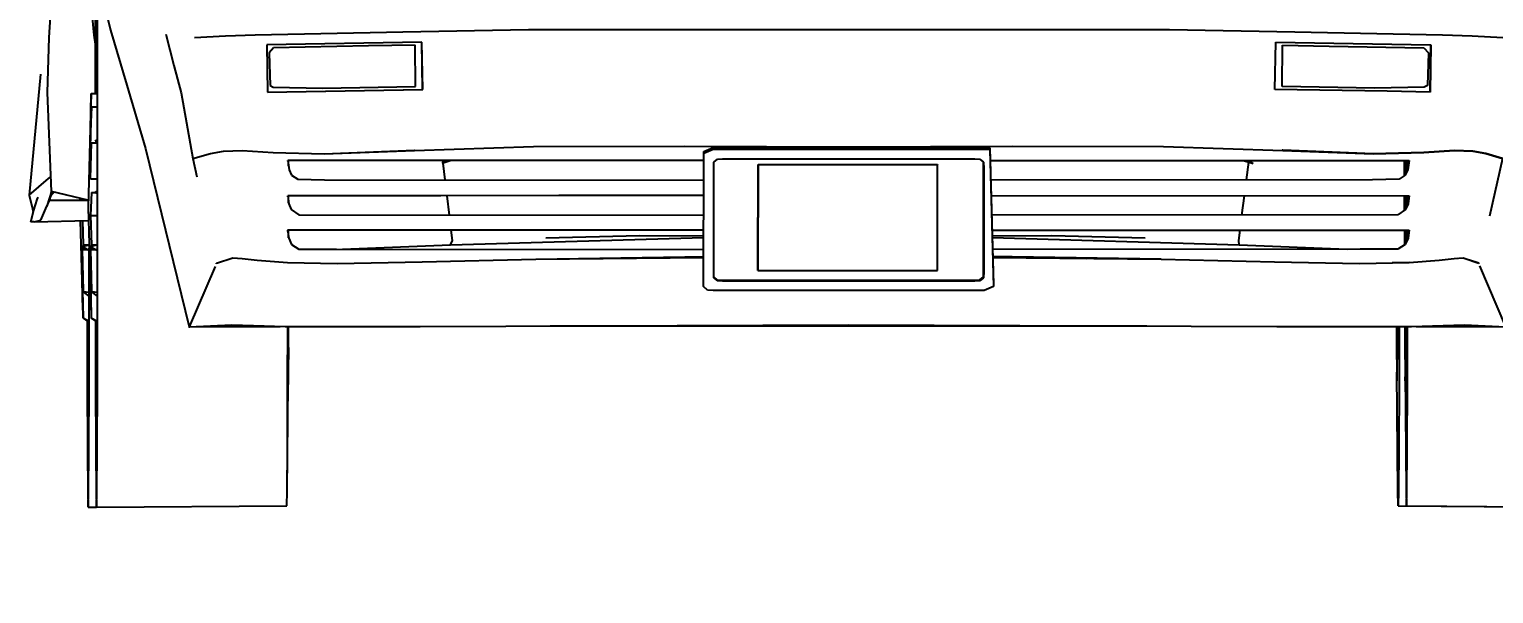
# Model space of a CAD drawing. Header units: millimetres. Extents: x 85290 to 188623, y -54691 to 10726.
# Drawn here: x 107686 to 109420, y -9620 to -8951 of the extents above; entities that cross this region are included whole.
import ezdxf

# ---------------------------------------------------------------- set-up
doc = ezdxf.new("R2010")
doc.units = ezdxf.units.MM
doc.linetypes.add('ELGO_LTYPE0', pattern=[0])
doc.layers.add('AUTO', color=150, linetype='Continuous')
doc.layers.add('RAZMER', color=5, linetype='Continuous')
doc.styles.add('WROMLATS', font='wromlats.shx', dxfattribs={"bigfont": 'bigfont.shx'})
doc.dimstyles.new('juka', dxfattribs={"dimscale": 100, "dimtxt": 2, "dimasz": 2, "dimexe": 1, "dimexo": 1, "dimgap": 1, "dimtad": 1, "dimtoh": 1, "dimdec": 0, "dimzin": 0, "dimdsep": 46, "dimtxsty": 'WROMLATS', "dimblk": 'OBLIQUE', "dimcen": -3, "dimdle": 1, "dimclrd": 256, "dimclre": 256, "dimclrt": 256, "dimadec": 0, "dimazin": 0, "dimtfac": 1, "dimtdec": 0, "dimtix": 1, "dimtmove": 2, "dimatfit": 3, "dimldrblk": 'ORIGIN2', "dimfxl": 1, "dimtvp": 2.5, "dimtolj": 1, "dimtzin": 0, "dimarcsym": 0})

# ---------------------------------------------------------------- blocks, each defined once
blk = doc.blocks.new('a_47')
at = {"color": 0, "linetype": 'ELGO_LTYPE0'}
for p, q in [((-89.807904, 28.468263), (-89.794147, 32.122558)), ((-89.728415, 31.852835), (-88.903701, 28.532374)), ((-89.698541, 28.468215), (-89.711034, 31.782764)), ((-92.57735, 28.093797), (-92.368066, 31.291604)), ((-90.220511, 31.415969), (-89.899218, 28.229004)), ((-92.687023, 24.802196), (-92.57735, 28.093797)), ((-89.899218, 28.229004), (-89.809668, 27.556449)), ((-89.815032, 24.737352), (-89.807904, 28.468263)), ((-89.689839, 23.470068), (-89.698541, 28.468215)), ((-88.903701, 28.532374), (-87.929404, 25.233203)), ((-85.602629, 28.285545), (-85.125577, 26.41924)), ((-83.890331, 28.094679), (-82.039463, 28.196585)), ((-82.039463, 28.196585), (-80.252039, 28.245604)), ((-80.252039, 28.245604), (-71.420204, 28.424221)), ((-71.420204, 28.424221), (-63.914931, 28.568554)), ((-63.914931, 28.568554), (-25.563776, 28.568411)), ((-25.563776, 28.568411), (-18.061817, 28.424072)), ((-18.061817, 28.424072), (-9.236419, 28.245461)), ((-9.236419, 28.245461), (-7.4543, 28.196436)), ((-7.4543, 28.196436), (-5.626166, 28.094482)), ((-70.278513, 27.808303), (-79.5663, 27.646339)), ((-79.5663, 27.646339), (-79.521668, 24.830371)), ((-79.153025, 27.483445), (-79.42549, 27.178955)), ((-79.42549, 27.178955), (-79.364168, 25.21826)), ((-73.481834, 27.586818), (-79.153025, 27.483445)), ((-70.677841, 27.639651), (-73.481834, 27.586818)), ((-70.66406, 25.163478), (-70.677841, 27.639651)), ((-70.248329, 24.992335), (-70.297253, 27.807963)), ((-70.233786, 24.99243), (-70.278513, 27.808303)), ((-19.257128, 24.992287), (-19.204008, 27.807814)), ((-19.204008, 27.807814), (-9.938276, 27.64619)), ((-18.826377, 25.162405), (-18.804991, 27.638572)), ((-18.804991, 27.638572), (-16.00312, 27.585697)), ((-16.00312, 27.585697), (-10.337007, 27.482373)), ((-10.337007, 27.482373), (-10.064936, 27.177882)), ((-10.064936, 27.177882), (-10.131049, 25.217187)), ((-9.938276, 27.64619), (-9.987211, 24.830371)), ((-9.92285, 27.64619), (-9.976172, 24.830174)), ((-9.938276, 27.64619), (-9.92285, 27.64619)), ((-85.125577, 26.41924), (-84.683502, 24.777931)), ((-93.098152, 25.898683), (-93.771183, 18.65952)), ((-92.443359, 18.875831), (-92.687023, 24.802196)), ((-90.065729, 24.737352), (-90.121686, 22.650492)), ((-90.113771, 22.581983), (-90.065729, 24.737352)), ((-90.065729, 24.737352), (-89.691889, 24.737352)), ((-89.745319, 24.967921), (-89.691889, 25.007766)), ((-89.691889, 25), (-89.745319, 24.967921)), ((-89.745319, 24.967921), (-89.691889, 24.967921)), ((-87.929404, 25.233203), (-86.826765, 21.452981)), ((-84.683502, 24.777931), (-83.99657, 20.854151)), ((-84.683502, 24.777931), (-83.99657, 20.853078)), ((-79.521668, 24.830371), (-70.233786, 24.99243)), ((-79.521668, 24.830371), (-70.248329, 24.992335)), ((-79.364168, 25.21826), (-79.17813, 25.116605)), ((-79.17813, 25.116605), (-76.222455, 25.064945)), ((-76.222455, 25.064945), (-70.66406, 25.163478)), ((-70.248329, 24.992335), (-70.233786, 24.99243)), ((-12.549507, 24.875098), (-19.257128, 24.992287)), ((-13.271093, 25.063866), (-18.826377, 25.162405)), ((-10.317182, 25.115526), (-13.271093, 25.063866)), ((-9.976172, 24.830174), (-12.549507, 24.875098)), ((-10.131049, 25.217187), (-10.317182, 25.115526)), ((-90.053522, 23.907518), (-90.113771, 22.581983)), ((-90.106833, 21.496683), (-90.053522, 23.898339)), ((-90.022957, 23.920119), (-90.053522, 23.907518)), ((-89.689839, 23.920119), (-90.022957, 23.920119)), ((-89.686143, 17.929494), (-89.689839, 23.470068)), ((-90.121686, 22.650492), (-90.247071, 17.929542)), ((-89.82588, 21.892434), (-89.688861, 21.991551)), ((-89.688861, 21.901661), (-89.82588, 21.892434)), ((-90.046966, 21.7834), (-90.106833, 21.496683)), ((-90.104496, 19.643652), (-90.046966, 21.7834)), ((-90.046966, 21.7834), (-89.688861, 21.7834)), ((-89.82588, 21.892434), (-89.688861, 21.892434)), ((-86.826765, 21.452981), (-84.211528, 10.795653)), ((-83.99657, 20.854151), (-82.938874, 21.161425)), ((-83.99657, 20.853078), (-82.938874, 21.160257)), ((-82.938874, 21.161425), (-82.142484, 21.296829)), ((-82.938874, 21.160257), (-82.142484, 21.295607)), ((-82.142484, 21.296829), (-81.025684, 21.343797)), ((-82.142484, 21.295607), (-81.025684, 21.342677)), ((-81.025684, 21.343797), (-79.184568, 21.21914)), ((-81.025684, 21.342677), (-79.184568, 21.21802)), ((-79.184568, 21.21914), (-76.140129, 21.144778)), ((-79.184568, 21.21802), (-76.140129, 21.143556)), ((-78.30714, 21.196532), (-78.30714, 21.197706)), ((-78.257334, 21.195316), (-78.257334, 21.196485)), ((-76.140129, 21.144778), (-70.735538, 21.345413)), ((-76.140129, 21.143556), (-70.735538, 21.344191)), ((-70.735538, 21.344191), (-63.598525, 21.574706)), ((-70.735538, 21.345413), (-70.697748, 21.345413)), ((-63.598525, 21.574706), (-54.556548, 21.596146)), ((-54.556548, 21.596146), (-44.760358, 21.559715)), ((-53.428519, 13.198686), (-53.424704, 21.154344)), ((-53.427446, 21.27881), (-52.8669, 21.513575)), ((-53.424704, 21.154344), (-53.427446, 21.27881)), ((-52.863967, 21.389163), (-53.424704, 21.154344)), ((-52.8669, 21.513575), (-36.650193, 21.513623)), ((-36.64726, 21.389163), (-52.863967, 21.389163)), ((-44.760358, 21.559715), (-34.961426, 21.596146)), ((-36.650193, 21.513623), (-36.318743, 21.493655)), ((-36.31581, 21.369237), (-36.64726, 21.389163)), ((-36.318743, 21.493655), (-36.095416, 13.323092)), ((-36.318743, 21.493655), (-36.31581, 21.369237)), ((-36.31581, 21.369237), (-36.092484, 13.198686)), ((-34.961426, 21.596146), (-25.919735, 21.574706)), ((-25.919735, 21.574706), (-18.786728, 21.344191)), ((-18.786728, 21.345264), (-18.819916, 21.345264)), ((-13.387108, 21.144581), (-18.786728, 21.345264)), ((-18.786728, 21.344191), (-13.387108, 21.143556)), ((-10.347748, 21.219045), (-13.387108, 21.144581)), ((-13.387108, 21.143556), (-10.347748, 21.217728)), ((-11.497164, 21.189696), (-11.497164, 21.190917)), ((-11.422169, 21.191508), (-11.422169, 21.192724)), ((-11.315727, 21.194094), (-11.315727, 21.195316)), ((-8.512699, 21.342677), (-10.347748, 21.219045)), ((-10.347748, 21.217728), (-8.512699, 21.342677)), ((-7.407617, 21.29668), (-8.512699, 21.342677)), ((-8.512699, 21.342677), (-7.407617, 21.295607)), ((-6.6293, 21.161282), (-7.407617, 21.29668)), ((-7.407617, 21.295607), (-6.6293, 21.160257)), ((-5.639255, 20.854002), (-6.6293, 21.161282)), ((-6.6293, 21.160257), (-5.639255, 20.852929)), ((-83.99657, 20.853078), (-83.747065, 19.760597)), ((-76.134574, 20.729005), (-78.310454, 20.728564)), ((-78.310454, 20.728564), (-78.221094, 20.186377)), ((-78.30714, 20.706397), (-78.30714, 20.728564)), ((-78.257334, 20.402443), (-78.257334, 20.728564)), ((-78.221094, 20.186377), (-78.078806, 19.856834)), ((-69.381153, 20.729882), (-76.134574, 20.729005)), ((-63.667977, 20.730811), (-69.381153, 20.729882)), ((-68.523252, 20.730031), (-69.081247, 20.565283)), ((-69.081247, 20.565283), (-68.821966, 20.729983)), ((-69.058883, 20.729935), (-69.041216, 20.590723)), ((-69.039547, 20.577592), (-68.912494, 19.573438)), ((-53.424704, 20.732278), (-63.667977, 20.730811)), ((-52.825296, 13.717532), (-52.821195, 20.635498)), ((-52.821195, 20.635498), (-52.609074, 20.822316)), ((-52.609074, 20.822316), (-52.300203, 20.839697)), ((-52.300203, 20.839697), (-37.211621, 20.839697)), ((-50.180375, 14.16831), (-50.17637, 20.491701)), ((-50.17637, 20.475245), (-50.180375, 14.151859)), ((-50.17637, 20.491701), (-39.43125, 20.491701)), ((-50.17637, 20.491701), (-50.17637, 20.475245)), ((-39.43125, 20.475245), (-50.17637, 20.475245)), ((-39.434874, 14.151859), (-39.43125, 20.475245)), ((-39.43125, 20.491701), (-39.43125, 20.475245)), ((-37.211621, 20.839697), (-36.902821, 20.822316)), ((-36.902821, 20.822316), (-36.690914, 20.635498)), ((-36.696684, 13.785112), (-36.692488, 20.636916)), ((-36.690914, 20.635498), (-36.66445, 20.268214)), ((-36.66445, 20.268214), (-36.668169, 14.084816)), ((-36.29843, 20.732278), (-11.221385, 20.728713)), ((-21.131837, 20.730031), (-20.550787, 20.565331)), ((-20.954287, 19.573289), (-20.816696, 20.640725)), ((-20.550787, 20.565331), (-20.800102, 20.729983)), ((-11.497164, 19.829589), (-11.497164, 20.728761)), ((-11.311817, 20.186377), (-11.454689, 19.856834)), ((-11.422169, 19.933742), (-11.422169, 20.728761)), ((-11.315727, 20.178759), (-11.315727, 20.728713)), ((-11.221385, 20.728713), (-11.311817, 20.186377)), ((-5.639255, 20.852929), (-6.423533, 17.399955)), ((-93.771183, 18.65952), (-92.617571, 19.659472)), ((-92.617571, 19.659472), (-92.479694, 19.760352)), ((-90.104496, 19.643652), (-89.687216, 19.643652)), ((-78.078806, 19.856834), (-77.709567, 19.619679)), ((-77.709567, 19.619679), (-76.119149, 19.576418)), ((-76.119149, 19.576418), (-53.424704, 19.567335)), ((-13.41182, 19.576418), (-36.266506, 19.566751)), ((-11.823928, 19.619679), (-13.41182, 19.576418)), ((-11.454689, 19.856834), (-11.823928, 19.619679)), ((-93.771183, 18.65952), (-93.584168, 17.85503)), ((-93.504488, 17.773926), (-93.296683, 18.402392)), ((-93.296683, 18.402392), (-93.248427, 18.552786)), ((-92.443359, 18.875831), (-92.72598, 18.003958)), ((-92.54297, 18.357861), (-92.443359, 18.875831)), ((-92.516601, 18.495166), (-92.425191, 18.709475)), ((-90.265238, 18.357813), (-92.443359, 18.875831)), ((-92.425191, 18.709475), (-92.285049, 18.838429)), ((-90.73106, 18.357813), (-90.728128, 18.467969)), ((-90.559852, 18.357813), (-90.556633, 18.427151)), ((-90.043652, 18.813282), (-90.106833, 17.447317)), ((-90.043652, 18.813282), (-89.866793, 18.813282)), ((-89.870703, 18.811136), (-89.687216, 18.912745)), ((-89.686143, 18.758839), (-89.870703, 18.811136)), ((-76.106536, 18.631542), (-78.313172, 18.631154)), ((-78.313172, 18.631154), (-78.250396, 18.150979)), ((-78.306043, 18.572801), (-78.306043, 18.631154)), ((-78.256047, 18.189454), (-78.256047, 18.631154)), ((-69.15704, 18.632621), (-76.106536, 18.631542)), ((-62.08545, 18.633348), (-69.15704, 18.632621)), ((-68.793547, 18.632668), (-68.647158, 17.475682)), ((-53.425968, 18.634766), (-62.08545, 18.633348)), ((-36.241114, 18.634671), (-11.223924, 18.631154)), ((-21.224701, 17.475539), (-21.075594, 18.632668)), ((-11.498236, 17.766947), (-11.498236, 18.631202)), ((-11.421001, 17.845511), (-11.421001, 18.631202)), ((-11.314547, 18.091017), (-11.314547, 18.631154)), ((-11.223924, 18.631154), (-11.287892, 18.150979)), ((-93.678224, 17.076123), (-93.504488, 17.773926)), ((-93.584168, 17.85503), (-93.536818, 17.644095)), ((-93.07822, 17.17056), (-92.72598, 18.003958)), ((-92.72598, 18.003958), (-92.54297, 18.357861)), ((-92.54297, 18.357861), (-90.235746, 18.357813)), ((-90.247071, 17.929542), (-90.13046, 13.53941)), ((-89.689839, 12.388968), (-89.686143, 17.929494)), ((-78.250396, 18.150979), (-78.104985, 17.813623)), ((-78.104985, 17.813623), (-77.6461, 17.479545)), ((-11.433983, 17.813623), (-11.892962, 17.479545)), ((-11.287892, 18.150979), (-11.433983, 17.813623)), ((-93.678224, 17.076123), (-93.397176, 17.08765)), ((-93.471491, 17.073148), (-93.678224, 17.076123)), ((-93.471491, 17.073148), (-90.226257, 17.147899)), ((-93.469918, 17.08467), (-93.471491, 17.073148)), ((-93.397176, 17.08765), (-93.07822, 17.17056)), ((-90.721571, 17.14468), (-90.625775, 13.539362)), ((-90.591895, 17.147464), (-90.544617, 15.689993)), ((-90.106833, 17.447317), (-89.686143, 17.447317)), ((-90.106833, 17.447317), (-90.049326, 15.689993)), ((-77.6461, 17.479545), (-53.425968, 17.469239)), ((-11.892962, 17.479545), (-36.20919, 17.469192)), ((-75.443542, 16.562206), (-78.316104, 16.56177)), ((-78.316104, 16.56177), (-78.253424, 16.088623)), ((-78.306043, 16.485596), (-78.306043, 16.56177)), ((-78.257334, 16.110599), (-78.256047, 16.56177)), ((-78.253424, 16.088623), (-78.084671, 15.702981)), ((-69.911229, 16.562694), (-75.443542, 16.562206)), ((-62.315714, 16.563916), (-69.911229, 16.562694)), ((-68.568647, 15.688819), (-53.427446, 16.138965)), ((-68.568647, 15.688819), (-68.454969, 15.956444)), ((-68.454969, 15.956444), (-68.53174, 16.562939)), ((-62.863385, 16.104299), (-57.271778, 16.2521)), ((-53.427446, 16.565233), (-62.315714, 16.563916)), ((-57.271778, 16.2521), (-53.427446, 16.229594)), ((-36.184466, 16.565233), (-11.226857, 16.56177)), ((-36.175382, 16.231543), (-32.598531, 16.2521)), ((-36.172569, 16.127443), (-21.398723, 15.688819)), ((-32.598531, 16.2521), (-27.009475, 16.104299)), ((-21.420514, 15.956497), (-21.342671, 16.562986)), ((-21.398723, 15.688819), (-21.420514, 15.956497)), ((-11.498236, 16.561818), (-11.497164, 15.679884)), ((-11.290824, 16.088623), (-11.460447, 15.702981)), ((-11.422169, 15.791702), (-11.421001, 16.561818)), ((-11.315727, 16.03384), (-11.314547, 16.56177)), ((-11.226857, 16.56177), (-11.290824, 16.088623)), ((-90.544617, 15.689993), (-90.608108, 15.410691)), ((-90.608108, 15.410691), (-90.285146, 15.410691)), ((-90.608108, 15.410691), (-90.548837, 12.949026)), ((-90.544617, 15.689993), (-90.187585, 15.689993)), ((-90.536511, 15.592629), (-90.537703, 15.577298)), ((-90.537703, 15.577298), (-90.536511, 15.545022)), ((-90.187585, 15.681005), (-90.536511, 15.592629)), ((-90.536511, 15.545022), (-90.182507, 15.355861)), ((-90.184271, 12.389112), (-90.182507, 15.495265)), ((-90.049326, 15.689993), (-90.112698, 15.410745)), ((-90.112698, 15.410745), (-89.789951, 15.410745)), ((-90.112698, 15.410745), (-90.053522, 12.949073)), ((-90.049326, 15.689993), (-89.687216, 15.689993)), ((-90.04122, 15.592676), (-90.042388, 15.577346)), ((-90.042388, 15.577346), (-90.04122, 15.545022)), ((-89.687216, 15.682328), (-90.04122, 15.592676)), ((-90.04122, 15.545022), (-89.687216, 15.355861)), ((-82.565534, 14.58618), (-81.585848, 14.913577)), ((-81.585848, 14.913577), (-81.029403, 14.881444)), ((-78.084671, 15.702981), (-77.649128, 15.42744)), ((-77.649128, 15.42744), (-75.389945, 15.426368)), ((-75.389945, 15.426368), (-53.427446, 15.417236)), ((-75.037205, 15.426224), (-68.568647, 15.688819)), ((-63.475787, 14.831203), (-54.55352, 14.966846)), ((-63.475787, 14.831203), (-53.427446, 14.939356)), ((-54.55352, 14.966846), (-53.427446, 14.974415)), ((-14.151263, 15.426368), (-36.153114, 15.417236)), ((-34.979975, 14.966846), (-36.141026, 14.97466)), ((-36.141026, 14.939797), (-26.059758, 14.831346)), ((-26.059758, 14.831346), (-34.979975, 14.966846)), ((-21.398723, 15.688819), (-14.936518, 15.426075)), ((-11.89599, 15.42744), (-14.151263, 15.426368)), ((-11.460447, 15.702981), (-11.89599, 15.42744)), ((-8.533108, 14.881444), (-7.990229, 14.91338)), ((-8.533108, 14.881444), (-8.311713, 14.894581)), ((-7.990229, 14.91338), (-7.063377, 14.586377)), ((-82.646668, 14.398974), (-84.214055, 10.789895)), ((-82.576763, 14.559716), (-82.565534, 14.58618)), ((-82.565534, 14.58618), (-82.573736, 14.566845)), ((-81.029403, 14.881444), (-80.133402, 14.768749)), ((-80.133402, 14.768749), (-78.327548, 14.634472)), ((-78.327548, 14.634472), (-75.349796, 14.566553)), ((-75.349796, 14.566553), (-70.268643, 14.66763)), ((-70.268643, 14.66763), (-63.475787, 14.831203)), ((-60.127628, 14.882177), (-59.669912, 14.872169)), ((-50.180375, 14.151859), (-50.180375, 14.16831)), ((-50.180375, 14.151859), (-39.434874, 14.151859)), ((-36.668169, 14.084816), (-36.695015, 13.717532)), ((-30.529988, 14.879447), (-29.996979, 14.891165)), ((-26.059758, 14.831346), (-19.270789, 14.66763)), ((-19.270789, 14.66763), (-14.194238, 14.566553)), ((-14.194238, 14.566553), (-11.221385, 14.634472)), ((-11.221385, 14.634472), (-12.237203, 14.61128)), ((-11.221385, 14.634472), (-9.420895, 14.768898)), ((-9.420895, 14.768898), (-8.533108, 14.881444)), ((-7.063377, 14.586377), (-7.619333, 14.782572)), ((-7.058203, 14.574218), (-7.063377, 14.586377)), ((-7.063377, 14.586377), (-7.060551, 14.579886)), ((-5.431938, 10.789895), (-6.999314, 14.437211)), ((-90.625775, 13.539362), (-90.562999, 11.637604)), ((-90.625775, 13.539362), (-90.578425, 11.777151)), ((-90.543544, 12.87359), (-90.608108, 13.77393)), ((-90.608108, 13.77393), (-90.55556, 11.320949)), ((-90.13046, 13.53941), (-90.067684, 11.637652)), ((-90.13046, 13.53941), (-90.08311, 11.777198)), ((-90.04823, 12.87359), (-90.113771, 13.77393)), ((-90.113771, 13.77393), (-90.060246, 11.320996)), ((-53.200495, 12.983835), (-53.428519, 13.198686)), ((-52.825296, 13.783646), (-52.615034, 13.598347)), ((-52.613389, 13.530719), (-52.825296, 13.717532)), ((-52.615034, 13.598347), (-52.306163, 13.580954)), ((-52.30459, 13.513327), (-52.613389, 13.530719)), ((-52.306163, 13.580954), (-37.217581, 13.580954)), ((-37.216008, 13.513327), (-52.30459, 13.513327)), ((-37.217581, 13.580954), (-36.908781, 13.598347)), ((-36.907136, 13.53066), (-37.216008, 13.513327)), ((-36.908781, 13.598347), (-36.696684, 13.785112)), ((-36.695015, 13.717532), (-36.907136, 13.53066)), ((-36.092484, 13.198686), (-36.652338, 12.963867)), ((-36.095416, 13.323092), (-36.092484, 13.198686)), ((-90.548837, 12.949026), (-90.543544, 12.90859)), ((-90.543544, 12.90859), (-90.184271, 12.854838)), ((-90.509188, 12.864602), (-90.543544, 12.87359)), ((-90.184271, 12.622464), (-90.509188, 12.864602)), ((-90.193856, 7.390964), (-90.184271, 12.389112)), ((-90.053522, 12.949073), (-90.04823, 12.908649)), ((-90.04823, 12.908649), (-89.688861, 12.854886)), ((-90.012896, 12.864649), (-90.04823, 12.87359)), ((-89.688861, 12.622511), (-90.012896, 12.864649)), ((-89.698541, 7.390773), (-89.689839, 12.388968)), ((-52.86895, 12.963867), (-53.200495, 12.983835)), ((-36.652338, 12.963867), (-52.86895, 12.963867)), ((-90.578425, 11.777151), (-90.567577, 11.777151)), ((-90.561044, 11.554837), (-90.572655, 11.554837)), ((-90.572655, 11.554837), (-90.567577, 11.330855)), ((-90.562999, 11.637604), (-90.55556, 11.301911)), ((-90.08311, 11.777198), (-90.072262, 11.777198)), ((-90.065729, 11.554885), (-90.077245, 11.554885)), ((-90.077245, 11.554885), (-90.072262, 11.330855)), ((-90.067684, 11.637652), (-90.060246, 11.301959)), ((-90.567577, 11.330855), (-90.55556, 11.322999)), ((-90.55556, 11.320949), (-90.187585, 11.119831)), ((-90.55556, 11.301911), (-90.187585, 11.050153)), ((-90.310538, 11.134624), (-90.303218, 7.390964)), ((-90.072262, 11.330855), (-90.060246, 11.322999)), ((-90.060246, 11.320996), (-89.691889, 11.119878)), ((-90.060246, 11.301959), (-89.691889, 11.0502)), ((-89.815032, 11.134672), (-89.807904, 7.390821)), ((-84.214055, 10.789895), (-81.649506, 10.912597)), ((-84.214055, 10.789895), (-84.203613, 10.789943)), ((-84.210145, 10.789895), (-84.198248, 10.741413)), ((-84.198248, 10.741413), (-84.177625, 10.790038)), ((-84.177625, 10.790038), (-78.756535, 10.810697)), ((-81.649506, 10.912597), (-80.35351, 10.85943)), ((-80.35351, 10.85943), (-78.46123, 10.801709)), ((-78.46123, 10.801709), (-70.384371, 10.810602)), ((-78.317964, 7.436621), (-78.311527, 10.801852)), ((-78.271377, 9.5415), (-78.266609, 10.801899)), ((-70.384371, 10.810602), (-44.762885, 10.902393)), ((-62.616026, 10.838425), (-26.914155, 10.838425)), ((-44.762885, 10.902393), (-19.148147, 10.810602)), ((-19.148147, 10.810602), (-11.079681, 10.801709)), ((-11.982226, 10.802686), (-11.977541, 9.5415)), ((-11.931538, 9.541607), (-11.926853, 10.802639)), ((-11.815524, 10.802543), (-11.821973, 7.436764)), ((-11.486912, 10.80215), (-11.482131, 9.541559)), ((-11.436224, 9.5415), (-11.431444, 10.802102)), ((-11.326659, 7.436621), (-11.320209, 10.801959)), ((-11.079681, 10.801709), (-9.193945, 10.859621)), ((-10.795307, 10.810447), (-5.46807, 10.790038)), ((-9.193945, 10.859621), (-7.909858, 10.91274)), ((-7.909858, 10.91274), (-5.431938, 10.789895)), ((-78.351652, 0.951707), (-78.271377, 9.5415)), ((-78.271377, 9.5415), (-78.282225, 8.0688)), ((-11.977541, 9.5415), (-11.966598, 8.0688)), ((-11.942482, 8.068943), (-11.931538, 9.541607)), ((-11.482131, 9.541559), (-11.472165, 8.0688)), ((-11.447167, 8.0688), (-11.436224, 9.5415)), ((-78.282225, 8.0688), (-78.299224, 6.567633)), ((-11.897266, 0.951803), (-11.966598, 8.0688)), ((-11.966598, 8.0688), (-11.954486, 7.561529)), ((-11.966598, 8.0688), (-11.966598, 8.027828)), ((-11.954486, 7.561529), (-11.942482, 8.068943)), ((-11.472165, 8.0688), (-11.401856, 0.951707)), ((-11.472165, 8.0688), (-11.459184, 7.561326)), ((-11.459184, 7.561326), (-11.447167, 8.0688)), ((-90.303218, 7.390964), (-90.288269, 3.424418)), ((-90.208781, 3.42437), (-90.193856, 7.390964)), ((-89.807904, 7.390821), (-89.792979, 3.424263)), ((-89.713466, 3.424215), (-89.698541, 7.390773)), ((-78.332913, 3.487301), (-78.317964, 7.436621)), ((-11.821973, 7.436764), (-11.836815, 3.487456)), ((-11.3415, 3.487301), (-11.326659, 7.436621)), ((-90.288269, 3.424418), (-90.269434, 0.877738)), ((-90.227639, 0.87769), (-90.208781, 3.42437)), ((-89.792979, 3.424263), (-89.77412, 0.877535)), ((-89.732325, 0.877535), (-89.713466, 3.424215)), ((-78.351652, 0.951707), (-78.332913, 3.487301)), ((-11.836815, 3.487456), (-11.855662, 0.951803)), ((-11.360252, 0.951707), (-11.3415, 3.487301)), ((-90.269434, 0.877738), (-90.248525, 0.000191)), ((-90.248525, 0.000191), (-90.227639, 0.87769)), ((-89.77412, 0.877535), (-89.75333, 0)), ((-89.75333, 0), (-89.732325, 0.877535)), ((-78.372466, 0.077975), (-78.351652, 0.951707)), ((-11.876464, 0.07813), (-11.897266, 0.951803)), ((-11.855662, 0.951803), (-11.876464, 0.07813)), ((-11.401856, 0.951707), (-11.381054, 0.077975)), ((-11.381054, 0.077975), (-11.360252, 0.951707)), ((-90.248525, 0.000191), (-89.75333, 0.003564)), ((-89.75333, 0), (-78.372466, 0.077975)), ((-11.876464, 0.07813), (-0.495314, 0.000191)), ((-11.381054, 0.077975), (0, 0))]:
    blk.add_line(p, q, dxfattribs=at)
blk = doc.blocks.new('_Oblique')
at = {"color": 0, "linetype": 'ByBlock', "lineweight": -2}
blk.add_line((-0.5, -0.5), (0.5, 0.5), dxfattribs=at)
blk = doc.blocks.new('*D79')
at = {"layer": 'Defpoints', "color": 0, "transparency": 16777216}
for p in [(108731.1, -7939.8), (110303.4, -7939.8), (109650.5, -9519.6)]:
    blk.add_point(p, dxfattribs=at)
at = {"layer": 'RAZMER', "lineweight": -2, "transparency": 16777216}
for p, q in [((110303.4, -9619.6), (110303.4, -7839.8)), ((108831.1, -7939.8), (110403.4, -7939.8)), ((109750.5, -9519.6), (110403.4, -9519.6))]:
    blk.add_line(p, q, dxfattribs=at)
at = {"layer": 'RAZMER', "lineweight": -2, "transparency": 16777216, "xscale": 200, "yscale": 200, "zscale": 200}
for p, rotation in [((110303.4, -7939.8), 90), ((110303.4, -9519.6), 270)]:
    blk.add_blockref('_Oblique', p, dxfattribs=dict(at, rotation=rotation))
at = {"layer": 'RAZMER', "transparency": 16777216, "insert": (110103.4, -8729.7), "char_height": 200, "attachment_point": 5, "rotation": 90, "style": 'WROMLATS'}
blk.add_mtext('\\A1;1580', dxfattribs=at)
blk = doc.blocks.new('_Origin2')
at = {"color": 0, "linetype": 'ByBlock', "lineweight": -2}
blk.add_line((-0.5, 0), (-1, 0), dxfattribs=at)
for radius in [0.5, 0.25]:
    blk.add_circle((0, 0), radius, dxfattribs=at)

msp = doc.modelspace()

# ---------------------------------------------------------------- block references
at = {"layer": 'AUTO', "xscale": 19.79999999999563, "yscale": 19.79999999999563, "zscale": 19.79999999999563}
msp.add_blockref('a_47', (109542.5, -9517.1), dxfattribs=at)

# ---------------------------------------------------------------- dimensions: what is measured, and where the dimension line sits
at = {"layer": 'RAZMER'}
dim = msp.add_linear_dim(base=(110303.4, -7939.8), p1=(109650.5, -9519.6), p2=(108731.1, -7939.8), angle=90, dimstyle='juka', dxfattribs=at)
dim.commit()
dim.dimension.update_dxf_attribs({"geometry": '*D79', "text_midpoint": (110103.4, -8729.7)})

doc.saveas('drawing.dxf')
